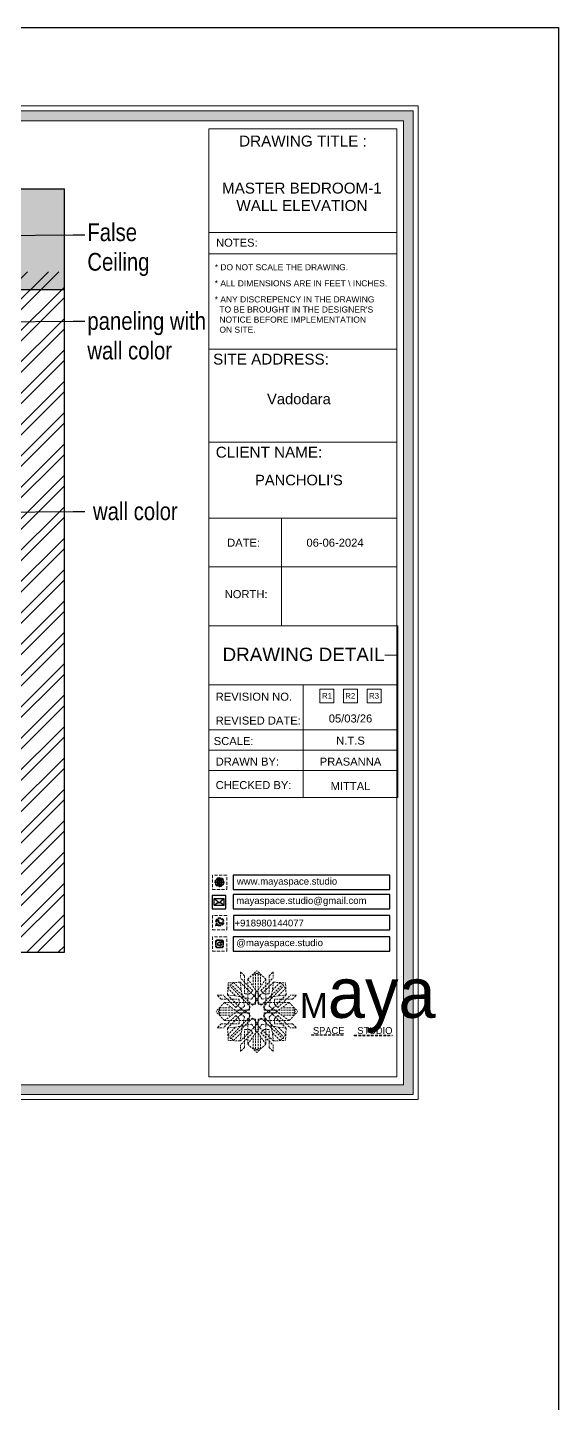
# Model space of a CAD drawing. Header units: millimetres. Extents: x 56222 to 3066687, y -650199 to -121287.
# Drawn here: x 131977 to 132066.8, y -184068.3 to -183835.7 of the extents above; entities that cross this region are included whole.
import ezdxf
from ezdxf import colors
from ezdxf.entities.mleader import LeaderData, LeaderLine
from ezdxf.enums import TextEntityAlignment as Align
from ezdxf.math import Vec2, Vec3

# ---------------------------------------------------------------- set-up
doc = ezdxf.new("R2010")
doc.units = ezdxf.units.MM
doc.header["$MEASUREMENT"] = 0
doc.linetypes.add('DASHEDX2', pattern=[1.5, 1, -0.5])
doc.layers.add('AR HATCH-7', color=7, linetype='Continuous')
for name, color, linetype, lineweight in [('Dimension', 10, 'DASHEDX2', 20), ('NAME PLATE', 7, 'Continuous', 25), ('SECTION ( SLAB PLine )', 104, 'Continuous', 30), ('Text', 7, 'Continuous', 15), ('TILE', 14, 'Continuous', 9), ('XX~SLAB ( BEAM )~ ( DIM )', 7, 'Continuous', 9)]:
    doc.layers.add(name, color=color, linetype=linetype, lineweight=lineweight)
doc.styles.add('Arial', font='arial.ttf')
doc.styles.get("Standard").update_dxf_attribs({"font": 'arial.ttf', "height": 6})
doc.styles.add('style4', font='ARIALN.TTF')

# ---------------------------------------------------------------- blocks, each defined once
blk = doc.blocks.new('FSFSF')
at = {"color": 42, "lineweight": 5, "true_color": 0xe0ac11}
for p, q in [((28593.19, 131.45), (28593.54, 137.71)), ((28599.8, 138.06), (28593.54, 137.71)), ((28596.24, 137.86), (28595.12, 136.69)), ((28596.24, 137.86), (28600.47, 133.65)), ((28601.03, 130), (28599.8, 138.06)), ((28599.8, 138.05), (28608.58, 129.56)), ((28600.03, 143.51), (28600.03, 140.16)), ((28602.15, 141.41), (28600.03, 143.51)), ((28606.47, 133.76), (28600.03, 140.16)), ((28602.15, 141.41), (28602.15, 131.95)), ((28603.86, 139.69), (28608.58, 144.08)), ((28603.86, 126.58), (28603.86, 139.69)), ((28603.86, 139.69), (28608.58, 133.02)), ((28607.9, 142.22), (28606.58, 142.22)), ((28606.58, 142.22), (28606.58, 135.84)), ((28607.9, 142.22), (28608.58, 142.85)), ((28607.9, 142.22), (28607.9, 126.58)), ((28613.31, 139.69), (28608.58, 144.08)), ((28609.27, 142.22), (28608.59, 142.85)), ((28613.31, 139.69), (28608.59, 133.02)), ((28617.37, 138.05), (28608.59, 129.56)), ((28609.27, 142.22), (28609.27, 126.58)), ((28609.27, 142.22), (28610.59, 142.22)), ((28610.59, 142.22), (28610.59, 135.84)), ((28610.7, 133.76), (28617.14, 140.16)), ((28613.31, 126.58), (28613.31, 139.69)), ((28615.02, 141.41), (28617.14, 143.51)), ((28615.02, 141.41), (28615.02, 131.95)), ((28616.14, 130), (28617.37, 138.06)), ((28620.93, 137.86), (28616.7, 133.65)), ((28617.14, 143.51), (28617.14, 140.16)), ((28617.37, 138.06), (28623.63, 137.71)), ((28620.93, 137.86), (28622.05, 136.69)), ((28624, 131.45), (28623.65, 137.71)), ((28587.73, 131.22), (28591.08, 131.22)), ((28589.84, 129.1), (28587.73, 131.22)), ((28597.49, 124.78), (28591.08, 131.22)), ((28593.19, 131.45), (28601.69, 122.67)), ((28601.25, 130.22), (28593.19, 131.45)), ((28593.39, 135), (28594.56, 136.12)), ((28593.39, 135), (28597.6, 130.78)), ((28595.12, 136.69), (28594.53, 136.69)), ((28594.56, 136.12), (28594.56, 136.71)), ((28605.17, 124.98), (28594.56, 136.12)), ((28606.27, 126.08), (28595.12, 136.69)), ((28602.07, 125.39), (28601.25, 130.22)), ((28604.75, 131.95), (28602.15, 131.95)), ((28606.47, 133.76), (28604.75, 131.95)), ((28605.86, 129.18), (28608.58, 133.02)), ((28611.31, 129.18), (28608.59, 133.02)), ((28610.7, 133.76), (28612.42, 131.95)), ((28610.9, 126.08), (28622.05, 136.69)), ((28612.02, 124.98), (28622.62, 136.12)), ((28612.42, 131.95), (28615.02, 131.95)), ((28615.12, 125.39), (28615.94, 130.22)), ((28623.99, 131.45), (28615.5, 122.67)), ((28615.94, 130.22), (28624, 131.45)), ((28623.8, 135), (28619.59, 130.78)), ((28619.7, 124.78), (28626.1, 131.22)), ((28622.05, 136.69), (28622.64, 136.69)), ((28622.62, 136.12), (28622.62, 136.71)), ((28623.8, 135), (28622.62, 136.12)), ((28629.45, 131.22), (28626.1, 131.22)), ((28627.34, 129.1), (28629.45, 131.22)), ((28591.56, 127.39), (28587.17, 122.66)), ((28589.03, 123.35), (28588.4, 122.67)), ((28589.03, 123.35), (28589.03, 124.67)), ((28589.03, 124.67), (28595.4, 124.67)), ((28589.03, 123.35), (28604.66, 123.35)), ((28589.84, 129.1), (28599.29, 129.1)), ((28604.66, 127.39), (28591.56, 127.39)), ((28591.56, 127.39), (28598.23, 122.67)), ((28597.49, 124.78), (28599.29, 126.5)), ((28602.07, 125.39), (28598.23, 122.67)), ((28599.29, 126.5), (28599.29, 129.1)), ((28605.86, 129.18), (28601.03, 130)), ((28602.33, 123.35), (28601.69, 122.67)), ((28602.33, 123.35), (28602.97, 122.67)), ((28605.17, 124.98), (28602.97, 122.67)), ((28603.68, 126.54), (28603.68, 127.39)), ((28604.66, 126.54), (28603.68, 126.54)), ((28604.71, 127.57), (28603.86, 127.57)), ((28607.9, 126.58), (28603.86, 126.58)), ((28604.66, 123.35), (28604.66, 127.39)), ((28604.7, 126.58), (28604.71, 127.57)), ((28606.27, 126.08), (28608.58, 128.27)), ((28607.9, 128.92), (28608.58, 129.56)), ((28607.9, 128.92), (28608.58, 128.27)), ((28609.27, 128.92), (28608.59, 129.56)), ((28609.27, 128.92), (28608.59, 128.27)), ((28610.9, 126.08), (28608.59, 128.27)), ((28609.27, 126.58), (28613.31, 126.58)), ((28611.31, 129.18), (28616.14, 130)), ((28612.02, 124.98), (28614.21, 122.67)), ((28612.46, 126.58), (28612.46, 127.57)), ((28612.46, 127.57), (28613.31, 127.57)), ((28612.52, 123.35), (28612.52, 127.39)), ((28612.52, 127.39), (28625.63, 127.39)), ((28612.52, 126.54), (28613.51, 126.54)), ((28628.16, 123.35), (28612.52, 123.35)), ((28613.51, 126.54), (28613.51, 127.39)), ((28614.85, 123.35), (28614.21, 122.67)), ((28614.85, 123.35), (28615.5, 122.67)), ((28615.12, 125.39), (28618.96, 122.67)), ((28627.34, 129.1), (28617.89, 129.1)), ((28617.89, 126.5), (28617.89, 129.1)), ((28619.7, 124.78), (28617.89, 126.5)), ((28625.63, 127.39), (28618.96, 122.67)), ((28628.16, 124.67), (28621.78, 124.67)), ((28625.63, 127.39), (28630.02, 122.66)), ((28628.16, 123.35), (28628.16, 124.67)), ((28628.16, 123.35), (28628.78, 122.67)), ((28591.56, 117.94), (28587.17, 122.66)), ((28589.84, 116.23), (28587.73, 114.11)), ((28589.03, 121.98), (28588.4, 122.65)), ((28589.03, 121.98), (28604.66, 121.98)), ((28589.03, 121.98), (28589.03, 120.66)), ((28589.03, 120.66), (28595.4, 120.66)), ((28589.84, 116.23), (28599.29, 116.23)), ((28597.49, 120.54), (28591.08, 114.11)), ((28591.56, 117.94), (28598.23, 122.65)), ((28604.66, 117.94), (28591.56, 117.94)), ((28593.19, 113.88), (28601.69, 122.65)), ((28605.17, 120.35), (28594.56, 109.2)), ((28606.27, 119.15), (28595.12, 108.54)), ((28597.49, 120.54), (28599.29, 118.83)), ((28602.07, 119.94), (28598.23, 122.65)), ((28599.29, 118.83), (28599.29, 116.23)), ((28599.8, 107.17), (28608.58, 115.67)), ((28605.86, 116.05), (28601.03, 115.23)), ((28602.07, 119.94), (28601.25, 115.1)), ((28602.33, 121.98), (28601.69, 122.65)), ((28602.33, 121.98), (28602.97, 122.65)), ((28605.17, 120.35), (28602.97, 122.65)), ((28604.66, 118.78), (28603.68, 118.78)), ((28603.68, 118.78), (28603.68, 117.94)), ((28607.9, 118.65), (28603.86, 118.65)), ((28603.86, 118.65), (28603.86, 105.54)), ((28604.71, 117.66), (28603.86, 117.66)), ((28604.66, 121.98), (28604.66, 117.94)), ((28604.7, 118.65), (28604.71, 117.66)), ((28605.86, 116.05), (28608.58, 112.21)), ((28606.27, 119.15), (28608.58, 116.96)), ((28607.9, 103.01), (28607.9, 118.65)), ((28607.9, 116.31), (28608.58, 116.96)), ((28607.9, 116.31), (28608.58, 115.67)), ((28610.9, 119.15), (28608.59, 116.96)), ((28609.27, 116.31), (28608.59, 116.96)), ((28609.27, 116.31), (28608.59, 115.67)), ((28611.31, 116.05), (28608.59, 112.21)), ((28617.37, 107.17), (28608.59, 115.67)), ((28609.27, 118.65), (28613.31, 118.65)), ((28609.27, 103.01), (28609.27, 118.65)), ((28610.9, 119.15), (28622.05, 108.54)), ((28611.31, 116.05), (28616.14, 115.23)), ((28612.02, 120.35), (28614.21, 122.65)), ((28612.02, 120.35), (28622.62, 109.2)), ((28612.46, 118.65), (28612.46, 117.66)), ((28612.46, 117.66), (28613.31, 117.66)), ((28612.52, 121.98), (28612.52, 117.94)), ((28628.16, 121.98), (28612.52, 121.98)), ((28612.52, 118.78), (28613.51, 118.78)), ((28612.52, 117.94), (28625.63, 117.94)), ((28613.31, 118.65), (28613.31, 105.54)), ((28613.51, 118.78), (28613.51, 117.94)), ((28614.85, 121.98), (28614.21, 122.65)), ((28614.85, 121.98), (28615.5, 122.65)), ((28615.12, 119.94), (28618.96, 122.65)), ((28615.12, 119.94), (28615.94, 115.1)), ((28623.99, 113.88), (28615.5, 122.65)), ((28619.7, 120.54), (28617.89, 118.83)), ((28617.89, 118.83), (28617.89, 116.23)), ((28627.34, 116.23), (28617.89, 116.23)), ((28625.63, 117.94), (28618.96, 122.65)), ((28619.7, 120.54), (28626.1, 114.11)), ((28628.16, 120.66), (28621.78, 120.66)), ((28625.63, 117.94), (28630.02, 122.66)), ((28627.34, 116.23), (28629.45, 114.11)), ((28628.16, 121.98), (28628.78, 122.65)), ((28628.16, 121.98), (28628.16, 120.66)), ((28587.73, 114.11), (28591.08, 114.11)), ((28601.25, 115.1), (28593.19, 113.87)), ((28593.19, 113.87), (28593.54, 107.62)), ((28593.39, 110.32), (28597.6, 114.55)), ((28593.39, 110.32), (28594.56, 109.2)), ((28595.12, 108.54), (28594.53, 108.54)), ((28594.56, 109.2), (28594.56, 108.61)), ((28596.24, 107.37), (28595.12, 108.54)), ((28596.24, 107.37), (28600.47, 111.58)), ((28601.03, 115.23), (28599.8, 107.17)), ((28606.47, 111.47), (28600.03, 105.07)), ((28602.15, 103.82), (28602.15, 113.27)), ((28604.75, 113.27), (28602.15, 113.27)), ((28603.86, 105.54), (28608.58, 112.21)), ((28606.47, 111.47), (28604.75, 113.27)), ((28606.58, 103.01), (28606.58, 109.38)), ((28613.31, 105.54), (28608.59, 112.21)), ((28610.59, 103.01), (28610.59, 109.38)), ((28610.7, 111.47), (28612.42, 113.27)), ((28610.7, 111.47), (28617.14, 105.07)), ((28612.42, 113.27), (28615.02, 113.27)), ((28615.02, 103.82), (28615.02, 113.27)), ((28615.94, 115.1), (28624, 113.87)), ((28616.14, 115.23), (28617.37, 107.17)), ((28620.93, 107.37), (28616.7, 111.58)), ((28623.8, 110.32), (28619.59, 114.55)), ((28620.93, 107.37), (28622.05, 108.54)), ((28622.05, 108.54), (28622.64, 108.54)), ((28623.8, 110.32), (28622.62, 109.2)), ((28622.62, 109.2), (28622.62, 108.61)), ((28624, 113.87), (28623.65, 107.62)), ((28629.45, 114.11), (28626.1, 114.11)), ((28599.8, 107.17), (28593.54, 107.52)), ((28600.03, 101.71), (28600.03, 105.07)), ((28602.15, 103.82), (28600.03, 101.71)), ((28603.86, 105.54), (28608.58, 101.15)), ((28607.9, 103.01), (28606.58, 103.01)), ((28607.9, 103.01), (28608.58, 102.38)), ((28613.31, 105.54), (28608.58, 101.15)), ((28609.27, 103.01), (28608.59, 102.38)), ((28609.27, 103.01), (28610.59, 103.01)), ((28615.02, 103.82), (28617.14, 101.71)), ((28617.14, 101.71), (28617.14, 105.07)), ((28617.37, 107.17), (28623.63, 107.52))]:
    blk.add_line(p, q, dxfattribs=at)
blk = doc.blocks.new('hgwg')
at = {"layer": 'Dimension', "true_color": 0xd39e00}
h = blk.add_hatch(color=42, dxfattribs=at)
h.dxf.hatch_style = 1
h.paths.add_polyline_path([(27505.71, 45.05), (27494.27, 45.05), (27494.27, 44.9), (27505.71, 44.9)])
h = blk.add_hatch(color=42, dxfattribs=at)
h.dxf.hatch_style = 1
h.paths.add_polyline_path([(27523.3, 44.9), (27509.68, 44.9), (27509.68, 44.75), (27523.3, 44.75)])
at = {"layer": 'Dimension', "color": 42, "true_color": 0xd39e00}
for p, q in [((27494.27, 45.05), (27505.71, 45.05)), ((27494.27, 44.9), (27494.27, 45.05)), ((27494.27, 44.9), (27505.71, 44.9)), ((27505.71, 45.05), (27505.71, 44.9)), ((27509.68, 44.9), (27523.3, 44.9)), ((27509.68, 44.9), (27509.68, 44.75)), ((27509.68, 44.75), (27523.3, 44.75)), ((27523.3, 44.75), (27523.3, 44.9))]:
    blk.add_line(p, q, dxfattribs=at)
at = {"layer": 'Dimension', "color": 42, "true_color": 0xd39e00, "attachment_point": 1}
for s, width, insert, char_height in [('{\\fCinzel|b0|i0|c0|p2;\\H1.5x;M\\fAmsterdam One|b0|i0|c0|p2;\\H2x;aya}', 85.3277, (27490.17, 69.17), 6), ('{\\fCinzel|b0|i0|c0|p0;SPACE     STUDIO}', 66.129, (27494.83, 47.86), 2.5)]:
    blk.add_mtext_dynamic_manual_height_columns(s, width=width, gutter_width=30, heights=[0], dxfattribs=dict(at, insert=insert, char_height=char_height))
blk = doc.blocks.new('QEGW4TG')
at = {"layer": 'Dimension', "true_color": 0x000000}
h = blk.add_hatch(color=18, dxfattribs=at)
h.dxf.hatch_style = 1
h.paths.add_polyline_path([(2.69, 1.93, 0.170513), (2.95, 1.97, 0.190337), (3.11, 2.18, 0.316231), (3.07, 2.28), (2.79, 2.37, 0.273721), (2.69, 2.34, 0.040749), (2.63, 2.27, -0.441282), (2.53, 2.25, -0.11828), (2.06, 2.64, -0.441282), (2.07, 2.74, 0.040749), (2.13, 2.81, 0.290083), (2.14, 2.92), (2.01, 3.18, 0.316231), (1.91, 3.2, 0.190337), (1.73, 3, 0.170513), (1.72, 2.74, 0.252784)], flags=0)
h.paths.add_polyline_path([(1.19, 1.98), (1.03, 1.3, 0.550912), (1.11, 1.23), (1.75, 1.39, 6.344125)])
h.paths.add_polyline_path([(1.81, 1.7), (1.4, 1.6), (1.5, 2.03, -9.071339)], flags=16)
h.paths.add_polyline_path([(3.11, 2.16, -0.17811), (2.95, 1.97, -0.170513), (2.69, 1.93, -0.252784), (1.72, 2.74, -0.170513), (1.73, 3, -0.17811), (1.89, 3.19, -0.370089), (2.01, 3.18), (2.14, 2.92, -0.307185), (2.13, 2.8, -0.041087), (2.06, 2.73, 0.321676), (2.05, 2.65, 0.126524), (2.55, 2.24, 0.312216), (2.62, 2.26, -0.041087), (2.68, 2.34, -0.290673), (2.79, 2.37), (3.07, 2.28, -0.370089)], flags=0)
h = blk.add_hatch(color=18, dxfattribs=at)
h.dxf.hatch_style = 1
h.paths.add_polyline_path([(2.79, 2.37, 0.273721), (2.69, 2.34, 0.040749), (2.63, 2.27, -0.441282), (2.53, 2.25, -0.11828), (2.06, 2.64, -0.441282), (2.07, 2.74, 0.040749), (2.13, 2.81, 0.290083), (2.14, 2.92), (2.01, 3.18, 0.316231), (1.91, 3.2, 0.190337), (1.73, 3, 0.170513), (1.72, 2.74, 0.252784), (2.69, 1.93, 0.170513), (2.95, 1.97, 0.190337), (3.11, 2.18, 0.316231), (3.07, 2.28)])
for p, q in [((1.19, 1.98), (1.03, 1.3)), ((1.1, 1.23), (1.75, 1.39)), ((1.5, 2.03), (1.4, 1.6)), ((1.4, 1.6), (1.81, 1.7)), ((2.01, 3.18), (2.14, 2.92)), ((3.07, 2.28), (2.8, 2.36))]:
    blk.add_line(p, q)
blk.add_lwpolyline([(0, 0), (4.68, 0), (4.68, 4.68), (0, 4.68)], close=True)
for centre, radius, start, end in [((1.09, 1.29), 0.0598, 164.8483, 282.1458), ((2.39, 2.56), 1.34, 241.4727, 205.6422), ((2.39, 2.56), 1.04, 235.9962, 210.8333), ((2.09, 2.87), 0.39, 159.7007, 198.4072), ((2.96, 3.23), 1.33, 201.4218, 258.1669), ((2.07, 2.87), 0.364, 118.9685, 159.3648), ((1.94, 3.12), 0.0896, 41.8985, 123.1344), ((2.11, 2.68), 0.066, 135.9932, 224.8892), ((1.67, 3.16), 0.586, 312.4617, 321.8728), ((3.12, 3.42), 1.31, 216.5455, 243.5279), ((2.05, 2.87), 0.104, 320.3924, 28.6971), ((2.57, 2.3), 0.066, 234.2482, 323.1441), ((3.11, 1.94), 0.586, 137.2645, 146.6756), ((2.76, 2.27), 0.104, 70.4402, 138.745), ((2.75, 2.31), 0.39, 260.7301, 299.4366), ((2.76, 2.29), 0.364, 299.7725, 340.1688), ((3.03, 2.2), 0.0896, 336.0029, 57.2388)]:
    blk.add_arc(centre, radius, start, end)
blk = doc.blocks.new('ASGERG')
at = {"layer": 'Dimension', "true_color": 0x000000}
h = blk.add_hatch(color=18, dxfattribs=at)
h.dxf.hatch_style = 1
h.paths.add_polyline_path([(0.99, 1.7, 0.353872), (1.69, 1.03), (2.96, 1.03, 0.353872), (3.66, 1.7), (3.66, 2.99, 0.353872), (2.96, 3.67), (1.69, 3.67, 0.353872), (0.99, 2.99)])
h.paths.add_polyline_path([(1.27, 2.97, -0.353872), (1.72, 3.4), (2.94, 3.4, -0.353872), (3.38, 2.97), (3.38, 1.72, -0.353872), (2.94, 1.3), (1.72, 1.3, -0.353872), (1.27, 1.72)], flags=16)
h.paths.add_polyline_path([(3.02, 2.35, -1), (1.64, 2.35, -1)], flags=0)
h.paths.add_polyline_path([(2.74, 2.35, -1), (1.92, 2.35, -1)], flags=0)
h.paths.add_polyline_path([(2.86, 3.02, -1), (3.19, 3.02, -1)], flags=0)
h.paths.add_polyline_path([(1.64, 2.35, 1), (3.02, 2.35, 1)], flags=0)
h = blk.add_hatch(color=18, dxfattribs=at)
h.dxf.hatch_style = 1
h.paths.add_polyline_path([(1.64, 2.35, 1), (3.02, 2.35, 1)])
h.paths.add_polyline_path([(2.74, 2.35, -1), (1.92, 2.35, -1)], flags=16)
h = blk.add_hatch(color=18, dxfattribs=at)
h.dxf.hatch_style = 1
h.paths.add_polyline_path([(3.19, 3.02, 1), (2.86, 3.02, 1)])
for p, q in [((0.99, 2.99), (0.99, 1.7)), ((1.27, 2.97), (1.27, 1.72)), ((1.69, 3.67), (2.96, 3.67)), ((1.69, 1.03), (2.96, 1.03)), ((2.94, 3.4), (1.72, 3.4)), ((2.94, 1.3), (1.72, 1.3)), ((3.38, 2.97), (3.38, 1.72)), ((3.66, 2.99), (3.66, 1.7))]:
    blk.add_line(p, q)
blk.add_lwpolyline([(0, 0), (4.68, 0), (4.68, 4.68), (0, 4.68)], close=True)
for centre, radius in [((2.33, 2.35), 0.694), ((2.33, 2.35), 0.414), ((3.02, 3.02), 0.168)]:
    blk.add_circle(centre, radius)
for centre, radius, start, end in [((1.76, 2.89), 0.778, 94.8631, 172.8127), ((1.76, 1.8), 0.778, 187.1873, 265.1369), ((1.76, 2.91), 0.491, 94.8631, 172.8127), ((1.76, 1.78), 0.491, 187.1873, 265.1369), ((2.9, 2.91), 0.491, 7.1873, 85.1369), ((2.9, 1.78), 0.491, 274.8631, 352.8127), ((2.89, 2.89), 0.778, 7.1873, 85.1369), ((2.89, 1.8), 0.778, 274.8631, 352.8127)]:
    blk.add_arc(centre, radius, start, end)
blk = doc.blocks.new('DTGWEGEARG')
at = {"layer": 'Dimension', "true_color": 0x000000}
h = blk.add_hatch(color=18, dxfattribs=at)
h.dxf.hatch_style = 1
h.paths.add_polyline_path([(3.83, 2.34, 1), (0.85, 2.34, 1)])
h.paths.add_polyline_path([(2.51, 1.01, 0.105795), (2.96, 1.58, -0.055205), (3.3, 1.41, -0.169822)], flags=16)
h.paths.add_polyline_path([(2.41, 1.12), (2.41, 1.69, -0.058279), (2.81, 1.63, -0.103353)], flags=16)
h.paths.add_polyline_path([(2.26, 1.13, -0.101741), (1.87, 1.63, -0.057171), (2.26, 1.69)], flags=16)
h.paths.add_polyline_path([(2.17, 1.01, -0.169822), (1.38, 1.41, -0.055205), (1.72, 1.58, 0.105795)], flags=16)
h.paths.add_polyline_path([(3.02, 1.72, 0.081336), (3.13, 2.27), (3.68, 2.27, -0.152069), (3.4, 1.52, 0.05687)], flags=16)
h.paths.add_polyline_path([(2.87, 1.77, 0.061945), (2.41, 1.84), (2.41, 2.27), (2.98, 2.27, -0.081344)], flags=16)
h.paths.add_polyline_path([(2.26, 1.84, 0.060923), (1.8, 1.77, -0.081344), (1.7, 2.27), (2.26, 2.27)], flags=16)
h.paths.add_polyline_path([(1.66, 1.72, 0.05687), (1.28, 1.52, -0.152069), (1, 2.27), (1.55, 2.27, 0.081336)], flags=16)
h.paths.add_polyline_path([(2.41, 2.42), (2.41, 2.83, 0.061945), (2.87, 2.91, -0.080009), (2.98, 2.42)], flags=16)
h.paths.add_polyline_path([(3.13, 2.42, 0.080116), (3.02, 2.96, 0.05687), (3.4, 3.16, 0.028258), (3.3, 3.27, -0.055205), (2.96, 3.1, 0.105795), (2.51, 3.67, -0.36029), (3.68, 2.42)], flags=16)
h.paths.add_polyline_path([(2.26, 2.42), (1.7, 2.42, -0.080009), (1.8, 2.91, 0.060923), (2.26, 2.84)], flags=16)
h.paths.add_polyline_path([(1.55, 2.42), (1, 2.42, -0.150466), (1.28, 3.16, 0.05687), (1.66, 2.96, 0.080116)], flags=16)
h.paths.add_polyline_path([(2.41, 2.98), (2.41, 3.56, -0.103353), (2.81, 3.05, -0.058279)], flags=16)
h.paths.add_polyline_path([(2.26, 2.99, -0.057171), (1.87, 3.05, -0.101741), (2.26, 3.55)], flags=16)
h.paths.add_polyline_path([(1.72, 3.1, -0.055205), (1.38, 3.27, -0.169822), (2.17, 3.67, 0.105795)], flags=16)
blk.add_lwpolyline([(0, 0), (4.68, 0), (4.68, 4.68), (0, 4.68)], close=True)
at = {"layer": 'Dimension', "color": 18, "true_color": 0x000000}
for p, q in [((1, 2.42), (1.55, 2.42)), ((1, 2.27), (1.55, 2.27)), ((1.7, 2.42), (2.26, 2.42)), ((1.7, 2.27), (2.26, 2.27)), ((2.26, 3.55), (2.26, 2.99)), ((2.26, 2.84), (2.26, 2.42)), ((2.26, 2.27), (2.26, 1.84)), ((2.26, 1.69), (2.26, 1.13)), ((2.41, 3.56), (2.41, 2.98)), ((2.41, 2.83), (2.41, 2.42)), ((2.41, 2.42), (2.98, 2.42)), ((2.41, 2.27), (2.98, 2.27)), ((2.41, 2.27), (2.41, 1.84)), ((2.41, 1.69), (2.41, 1.12)), ((3.13, 2.42), (3.68, 2.42)), ((3.13, 2.27), (3.68, 2.27))]:
    blk.add_line(p, q, dxfattribs=at)
blk.add_circle((2.34, 2.34), 1.49, dxfattribs=at)
for centre, radius, start, end in [((2.34, 2.34), 1.34, 142.3819, 176.6093), ((2.34, 2.34), 1.34, 183.0315, 217.6181), ((2.34, 4.74), 1.9, 236.1399, 249.1595), ((2.34, -0.06), 1.9, 110.8405, 123.8601), ((2.34, 2.34), 1.34, 97.3549, 135.9073), ((2.34, 4.74), 1.75, 236.7417, 249.3811), ((2.34, -0.06), 1.75, 110.6189, 123.2583), ((2.34, 2.34), 1.34, 224.0927, 262.6451), ((3.28, 2.34), 1.73, 159.0567, 177.3789), ((3.28, 2.34), 1.73, 182.3435, 200.9433), ((3.28, 2.34), 1.58, 158.8325, 177.1302), ((3.28, 2.34), 1.58, 182.5658, 201.1675), ((3.28, 2.34), 1.73, 129.9301, 154.0867), ((3.28, 2.34), 1.73, 205.9133, 230.0699), ((2.34, 4.74), 1.9, 253.6799, 267.6253), ((2.34, -0.06), 1.9, 92.3747, 106.3201), ((3.28, 2.34), 1.58, 130.1073, 153.3446), ((2.34, 4.74), 1.75, 254.3336, 267.422), ((2.34, -0.06), 1.75, 92.578, 105.6664), ((3.28, 2.34), 1.58, 206.6554, 229.8927), ((1.4, 2.34), 1.58, 26.6554, 50.2584), ((2.34, 4.74), 1.75, 272.3248, 285.6664), ((2.34, 4.74), 1.9, 272.1415, 286.3201), ((2.34, -0.06), 1.9, 73.6799, 87.8585), ((2.34, -0.06), 1.75, 74.3336, 87.6752), ((1.4, 2.34), 1.58, 309.7416, 333.3446), ((2.34, 2.34), 1.34, 3.3907, 82.6451), ((1.4, 2.34), 1.73, 25.9133, 50.0699), ((1.4, 2.34), 1.73, 309.9301, 334.0867), ((2.34, 2.34), 1.34, 277.3549, 315.9073), ((1.4, 2.34), 1.58, 2.8698, 21.1675), ((1.4, 2.34), 1.58, 338.8325, 357.4342), ((2.34, 4.74), 1.75, 290.6189, 303.2583), ((2.34, -0.06), 1.75, 56.7417, 69.3811), ((2.34, 4.74), 1.9, 290.8405, 303.8601), ((1.4, 2.34), 1.73, 2.6211, 20.9433), ((1.4, 2.34), 1.73, 339.0567, 357.6565), ((2.34, -0.06), 1.9, 56.1399, 69.1595), ((2.34, 2.34), 1.34, 322.3819, 356.9685)]:
    blk.add_arc(centre, radius, start, end, dxfattribs=at)

msp = doc.modelspace()

# ---------------------------------------------------------------- hatches: boundary and pattern name
at = {"layer": 'AR HATCH-7', "lineweight": 0, "true_color": 0x939598}
h = msp.add_hatch(dxfattribs=at)
h.set_pattern_fill('AR-CONC', color=252, angle=45)
h.set_pattern_definition([(95, (0, -839.159), (5.51551999, 4.62807079), [0.75, -8.25]), (40, (0, -839.159), (-6.29992167, 4.3376815), [0.6, -6.6]), (145.4514445, (0.4596, -838.773), (-0.78440164, 8.96575221), [0.63740192, -7.01142112]), (91.1842, (-1.414, -837.7446), (8.71693388, 6.37613776), [1.125, -12.375]), (141.6356355, (-0.688, -837.213), (-0.2790007, 13.4971167), [0.9561034, -10.5171376]), (36.184164, (-1.414, -837.745), (-0.2790007, 13.4971167), [0.9, -9.9]), (66, (-0.3536, -837.391), (7.06771572, 1.37382476), [0.75, -8.25]), (11, (-0.3536, -837.391), (-3.40708593, 6.84808435), [0.6, -6.6]), (116.4514447, (0.2354, -837.2765), (3.66062975, 8.22190906), [0.6374019, -7.01142112]), (82.5, (0, -839.1588), (-2.267931853, 2.439898176), [0, -6.52, 0, -6.7, 0, -6.625]), (52.5, (0, -839.1588), (-0.92872942, 4.6490945), [0, -3.82, 0, -6.37, 0, -2.525]), (12.5, (-1.5768, -840.7356), (3.934181673, 3.615207618), [0, -2.5, 0, -7.8, 0, -10.35]), (2.5, (-2.284, -841.4427), (3.41589983, 4.83159807), [0, -3.25, 0, -5.18, 0, -7.35])])
h.paths.add_polyline_path([(131983.236, -183863.008), (131816.736, -183863.008), (131816.736, -183880.008), (131825.736, -183880.008), (131825.736, -183868.008), (131974.236, -183868.008), (131974.236, -183870.868), (131983.236, -183870.793)])
h.paths.add_polyline_path([(131983.236, -183870.793), (131974.236, -183870.868), (131974.236, -183880.008), (131983.236, -183880.008)])
at = {"layer": 'AR HATCH-7', "lineweight": 9, "true_color": 0x939598}
h = msp.add_hatch(dxfattribs=at)
h.set_pattern_fill('ANSI32', color=252, scale=10)
h.set_pattern_definition([(45, (0, -836.1588), (-2.65165043, 2.65165043), []), (45, (1.7678, -836.1588), (-2.65165043, 2.65165043), [])])
h.paths.add_polyline_path([(131983.236, -183877.008), (131974.236, -183877.008), (131974.236, -183885.448), (131983.236, -183885.374)])
h.paths.add_polyline_path([(131983.236, -183885.374), (131974.236, -183885.448), (131974.236, -183917.609), (131983.236, -183917.534)])
h.paths.add_polyline_path([(131983.236, -183917.534), (131974.236, -183917.609), (131974.236, -183992.008), (131983.236, -183992.008)])
h.paths.add_polyline_path([(131821.236, -183877.008), (131816.736, -183877.008), (131816.736, -183992.008), (131821.236, -183992.008)])
at = {"layer": 'Dimension', "linetype": 'Continuous', "true_color": 0xd39e00}
h = msp.add_hatch(color=42, dxfattribs=at)
h.paths.add_polyline_path([(131805.991, -183849.834), (131805.991, -184016.089), (132042.19, -184016.089), (132042.19, -183849.834)])
h.paths.add_polyline_path([(131807.649, -183851.492), (132040.532, -183851.492), (132040.532, -184014.431), (131807.649, -184014.431)], flags=16)
at = {"layer": 'Dimension', "true_color": 0x000000}
h = msp.add_hatch(color=18, dxfattribs=at)
h.dxf.hatch_style = 1
h.paths.add_polyline_path([(132010.082, -183984.15, 0.4142136), (132010.258, -183983.974), (132010.258, -183983.094, 0.4142136), (132010.082, -183982.918), (132008.684, -183982.918, 0.4142136), (132008.508, -183983.094), (132008.508, -183983.974, 0.4142136), (132008.684, -183984.15)])
h.paths.add_polyline_path([(132009.513, -183983.62), (132010.16, -183984.052, -0.1989124), (132010.082, -183984.084), (132008.684, -183984.084, -0.1989124), (132008.606, -183984.052), (132009.253, -183983.62), (132009.383, -183983.741)], flags=16)
h.paths.add_polyline_path([(132009.383, -183983.651), (132008.671, -183982.985, -0.0287833), (132008.684, -183982.984), (132010.082, -183982.984, -0.0287833), (132010.095, -183982.985)], flags=16)
h.paths.add_polyline_path([(132009.563, -183983.573), (132010.159, -183983.015, -0.2024819), (132010.192, -183983.094), (132010.192, -183983.974, -0.043076), (132010.191, -183983.993)], flags=16)
h.paths.add_polyline_path([(132009.204, -183983.573), (132008.576, -183983.993, -0.043076), (132008.574, -183983.974), (132008.574, -183983.094, -0.2024819), (132008.607, -183983.015)], flags=16)

# ---------------------------------------------------------------- linework, layer by layer
at = {"color": 18, "true_color": 0x000000}
for points in [[(132011.781, -183981.393), (132038.247, -183981.393), (132038.247, -183978.974), (132011.781, -183978.974)], [(132011.781, -183984.695), (132038.247, -183984.695), (132038.247, -183982.276), (132011.781, -183982.276)], [(132011.793, -183988.216), (132038.247, -183988.216), (132038.247, -183985.798), (132011.793, -183985.798)], [(132011.781, -183991.822), (132038.247, -183991.822), (132038.247, -183989.403), (132011.781, -183989.403)]]:
    msp.add_lwpolyline(points, close=True, dxfattribs=at)
msp.add_lwpolyline([(132008.232, -183984.713), (132010.532, -183984.713), (132010.532, -183982.413), (132008.232, -183982.413)], close=True)
at = {"layer": 'Dimension', "color": 42, "linetype": 'Continuous', "true_color": 0xd39e00}
for p, q in [((132039.41, -183870.393), (132007.672, -183870.393)), ((132039.41, -183873.969), (132007.672, -183873.969)), ((132039.41, -183890.1), (132007.672, -183890.1)), ((132039.41, -183905.831), (132007.672, -183905.831)), ((132039.41, -183918.65), (132007.672, -183918.65)), ((132019.952, -183918.65), (132019.952, -183936.871)), ((132039.41, -183926.897), (132007.672, -183926.897)), ((132039.602, -183936.871), (132007.574, -183936.871)), ((132039.602, -183936.871), (132039.602, -183965.88)), ((132037.393, -183941.844), (132039.602, -183941.844)), ((132007.574, -183946.817), (132039.602, -183946.817)), ((132023.588, -183965.88), (132023.588, -183946.817)), ((132039.602, -183954.442), (132007.574, -183954.442)), ((132039.602, -183957.876), (132007.574, -183957.876)), ((132039.602, -183961.311), (132007.574, -183961.311)), ((132007.574, -183965.88), (132039.602, -183965.88))]:
    msp.add_line(p, q, dxfattribs=at)
at = {"layer": 'Dimension', "color": 18, "linetype": 'Continuous', "true_color": 0x000000}
for p, q in [((132008.508, -183983.094), (132008.508, -183983.974)), ((132008.574, -183983.094), (132008.574, -183983.974)), ((132008.576, -183983.993), (132009.204, -183983.573)), ((132008.606, -183984.052), (132009.253, -183983.62)), ((132008.607, -183983.015), (132009.204, -183983.573)), ((132008.671, -183982.985), (132009.383, -183983.651)), ((132008.684, -183982.918), (132010.082, -183982.918)), ((132008.684, -183982.984), (132010.082, -183982.984)), ((132008.684, -183984.084), (132010.082, -183984.084)), ((132008.684, -183984.15), (132010.082, -183984.15)), ((132009.253, -183983.62), (132009.383, -183983.741)), ((132009.383, -183983.651), (132010.095, -183982.985)), ((132009.383, -183983.741), (132009.513, -183983.62)), ((132010.16, -183984.052), (132009.513, -183983.62)), ((132009.563, -183983.573), (132010.159, -183983.015)), ((132010.191, -183983.993), (132009.563, -183983.573)), ((132010.192, -183983.094), (132010.192, -183983.974)), ((132010.258, -183983.094), (132010.258, -183983.974))]:
    msp.add_line(p, q, dxfattribs=at)
at = {"layer": 'Dimension', "color": 42, "linetype": 'Continuous', "true_color": 0xd39e00}
for points in [[(131805.162, -183849.005), (132043.019, -183849.005), (132043.019, -184016.918), (131805.162, -184016.918)], [(131805.991, -183849.834), (132042.19, -183849.834), (132042.19, -184016.089), (131805.991, -184016.089)], [(131807.649, -183851.492), (132040.532, -183851.492), (132040.532, -184014.431), (131807.649, -184014.431)], [(132026.423, -183947.554), (132028.76, -183947.554), (132028.76, -183949.892), (132026.423, -183949.892)], [(132030.427, -183947.554), (132032.764, -183947.554), (132032.764, -183949.892), (132030.427, -183949.892)], [(132034.43, -183947.554), (132036.767, -183947.554), (132036.767, -183949.892), (132034.43, -183949.892)]]:
    msp.add_lwpolyline(points, close=True, dxfattribs=at)
at = {"layer": 'Dimension', "color": 42, "linetype": 'ByBlock', "true_color": 0xd39e00}
msp.add_lwpolyline([(132007.672, -184013.067), (132007.672, -183852.856), (132039.41, -183852.856), (132039.41, -184013.067)], close=True, dxfattribs=at)
at = {"layer": 'Dimension', "color": 18, "true_color": 0x000000}
for centre, radius, start, end in [((132008.684, -183983.094), 0.176, 90, 180), ((132008.684, -183983.974), 0.176, 180, 270), ((132008.684, -183983.094), 0.11, 134.21354, 180), ((132008.684, -183983.974), 0.11, 180, 189.86619), ((132008.684, -183983.974), 0.11, 224.99995, 270), ((132008.684, -183983.094), 0.11, 90, 96.59481), ((132010.082, -183983.094), 0.176, 0, 90), ((132010.082, -183983.094), 0.11, 83.40519, 90), ((132010.082, -183983.974), 0.176, 270, 0), ((132010.082, -183983.974), 0.11, 270, 315.00005), ((132010.082, -183983.094), 0.11, 0, 45.78646), ((132010.082, -183983.974), 0.11, 350.13381, 0)]:
    msp.add_arc(centre, radius, start, end, dxfattribs=at)
at = {"layer": 'SECTION ( SLAB PLine )', "color": 1}
for p, q in [((131816.736, -183863.008), (131983.236, -183863.008)), ((131983.236, -183880.008), (131983.236, -183863.008)), ((131974.236, -183880.008), (131983.236, -183880.008))]:
    msp.add_line(p, q, dxfattribs=at)
at = {"layer": 'TILE', "color": 242, "lineweight": 30, "true_color": 0xcd2027}
msp.add_lwpolyline([(131001.376, -183835.746), (132066.755, -183835.746), (132066.755, -184264.583), (131001.376, -184264.583)], close=True, dxfattribs=at)
at = {"layer": 'XX~SLAB ( BEAM )~ ( DIM )', "lineweight": 30}
for p, q in [((131983.236, -183992.008), (131983.236, -183880.008)), ((131816.736, -183992.008), (131983.236, -183992.008))]:
    msp.add_line(p, q, dxfattribs=at)

# ---------------------------------------------------------------- block references
at = {"layer": 'Dimension', "color": 42, "true_color": 0xd39e00}
for name, p, xscale, yscale, zscale in [('DTGWEGEARG', (132008.244, -183981.393), 0.5170916748881188, 0.5170916748881188, 0.5170916748881188), ('QEGW4TG', (132008.257, -183988.216), 0.5170916748881188, 0.5170916748881188, 0.5170916748881188), ('ASGERG', (132008.244, -183991.822), 0.5170916748881188, 0.5170916748881188, 0.5170916748881188), ('FSFSF', (122812.438, -184041.501), 0.321697858218787, 0.321697858218787, 0.321697858218787), ('hgwg', (119117.336, -184027.138), 0.4694669529921514, 0.4694669529921514, 0.4694669529921514)]:
    msp.add_blockref(name, p, dxfattribs=dict(at, xscale=xscale, yscale=yscale, zscale=zscale))

# ---------------------------------------------------------------- texts
at = {"color": 18, "true_color": 0x000000, "char_height": 1.1562, "attachment_point": 1}
for s, width, gutter_width, insert in [('www.mayaspace.studio', 7.76439, 6.495, (132012.378, -183979.447)), ('mayaspace.studio@gmail.com', 4.84397, 4.052, (132012.286, -183982.709)), ('+918980144077', 18.88922, 4.052, (132011.987, -183986.512)), ('@mayaspace.studio', 4.84397, 4.052, (132012.286, -183989.836))]:
    msp.add_mtext_dynamic_manual_height_columns(s, width=width, gutter_width=gutter_width, heights=[0], dxfattribs=dict(at, insert=insert))
at = {"layer": 'NAME PLATE', "style": 'Arial'}
for s, height, p in [('DRAWING TITLE : ', 1.84127, (132023.917, -183855.854)), ('MASTER BEDROOM-1', 1.84127, (132023.375, -183863.805)), ('WALL ELEVATION', 1.84127, (132023.382, -183866.755)), ('NOTES:', 1.3529, (132012.38, -183872.779)), ('SITE ADDRESS:', 1.84127, (132018.153, -183892.708)), ('Vadodara', 1.7799, (132022.875, -183899.409)), ('CLIENT NAME:', 1.84127, (132017.818, -183908.44)), ("PANCHOLI'S", 1.7799, (132022.875, -183913.115)), ('DATE:', 1.3529, (132013.515, -183923.487)), ('06-06-2024', 1.3529, (132028.976, -183923.487)), ('NORTH:', 1.3529, (132013.946, -183932.184)), ('DRAWING DETAIL', 2.27641, (132023.663, -183942.831)), ('REVISION NO.', 1.35288, (132015.262, -183949.513)), ('REVISED DATE: ', 1.35288, (132016.26, -183953.547)), ('SCALE:', 1.3529, (132011.836, -183957.007)), ('DRAWN BY:', 1.3529, (132014.158, -183960.483)), ('PRASANNA', 1.3529, (132031.595, -183960.489)), ('CHECKED BY:', 1.35288, (132015.209, -183964.452)), ('MITTAL', 1.3529, (132031.595, -183964.632))]:
    msp.add_text(s, height=height, dxfattribs=at).set_placement(p, align=Align.CENTER)
for s, p in [('R1', (132026.781, -183949.163)), ('R2', (132030.698, -183949.163))]:
    msp.add_text(s, height=0.9537, dxfattribs=at).set_placement(p)
at = {"layer": 'NAME PLATE', "char_height": 1.02322, "width": 39.53248, "attachment_point": 1, "style": 'Arial'}
for s, insert in [('* DO NOT SCALE THE DRAWING.', (132008.641, -183875.74)), ('* ALL DIMENSIONS ARE IN FEET \\\\ INCHES.', (132008.641, -183878.461)), ("* ANY DISCREPENCY IN THE DRAWING \\P  TO BE BROUGHT IN THE DESIGNER'S\\P  NOTICE BEFORE IMPLEMENTATION \\P  ON SITE.", (132008.641, -183881.182))]:
    msp.add_mtext(s, dxfattribs=dict(at, insert=insert))
at = {"layer": 'NAME PLATE', "lineweight": 0, "attachment_point": 2, "style": 'Arial'}
for s, insert, char_height, width in [('R3', (132035.57, -183948.206), 0.9537, 1.86142), ('05/03/26', (132031.595, -183951.841), 1.3529, 11.72429), ('N.T.S', (132031.595, -183955.586), 1.3529, 2.64046)]:
    msp.add_mtext(s, dxfattribs=dict(at, insert=insert, char_height=char_height, width=width))

# ---------------------------------------------------------------- leaders
at = {"layer": 'Text', "color": 1, "lineweight": 0, "ltscale": 20}
ml = msp.add_multileader_mtext('Standard', dxfattribs=at)
ml.set_content('False \\PCeiling', color=1, style='style4')
ml.set_leader_properties()
ml.build(insert=Vec2(0, 0))
ml.multileader.update_dxf_attribs({"dogleg_length": 2.025, "arrow_head_size": 2})
ctx = ml.context
ctx.base_point, ctx.char_height, ctx.arrow_head_size, ctx.landing_gap_size, ctx.plane_origin = Vec3(131986.709, -183870.781), 3, 2, 0.4, Vec3(131919.673, -183867.781)
notes = []
notes.append((ctx, [(0, (1, 1, 0), (131984.684, -183870.781), (1, 0), 2.025, [(0, [(131961.899, -183870.97)], 0, [])])]))
ctx.mtext.insert = Vec3(131987.109, -183868.84)
ml = msp.add_multileader_mtext('Standard', dxfattribs=at)
ml.set_content('paneling with \\Pwall color ', color=1, style='style4')
ml.set_leader_properties()
ml.build(insert=Vec2(0, 0))
ml.multileader.update_dxf_attribs({"dogleg_length": 2.025, "arrow_head_size": 2})
ctx = ml.context
ctx.base_point, ctx.char_height, ctx.arrow_head_size, ctx.landing_gap_size, ctx.plane_origin = Vec3(131986.709, -183885.362), 3, 2, 0.4, Vec3(131919.673, -183885.362)
notes.append((ctx, [(0, (1, 1, 0), (131984.684, -183885.362), (1, 0), 2.025, [(0, [(131961.899, -183885.551)], 0, [])])]))
ctx.mtext.insert = Vec3(131987.109, -183883.837)
ml = msp.add_multileader_mtext('Standard', dxfattribs=at)
ml.set_content(' wall color ', color=1, style='style4')
ml.set_leader_properties()
ml.build(insert=Vec2(0, 0))
ml.multileader.update_dxf_attribs({"dogleg_length": 2.025, "arrow_head_size": 2})
ctx = ml.context
ctx.base_point, ctx.char_height, ctx.arrow_head_size, ctx.landing_gap_size, ctx.plane_origin = Vec3(131986.709, -183917.522), 3, 2, 0.4, Vec3(131919.673, -183917.522)
notes.append((ctx, [(0, (1, 1, 0), (131984.684, -183917.522), (1, 0), 2.025, [(0, [(131961.899, -183917.711)], 0, [])])]))
ctx.mtext.insert = Vec3(131987.109, -183915.997)
for ctx, leaders in notes:
    for number, flags, end, landing, length, lines in leaders:
        leader = LeaderData()
        leader.index, (leader.has_last_leader_line, leader.has_dogleg_vector, leader.attachment_direction) = number, flags
        leader.last_leader_point, leader.dogleg_vector, leader.dogleg_length = Vec3(end), Vec3(landing), length
        for number, points, colour, breaks in lines:
            line = LeaderLine()
            line.index, line.vertices, line.color, line.breaks = number, Vec3.list(points), colors.encode_raw_color(colour), breaks
            leader.lines.append(line)
        ctx.leaders.append(leader)

doc.saveas('drawing.dxf')
